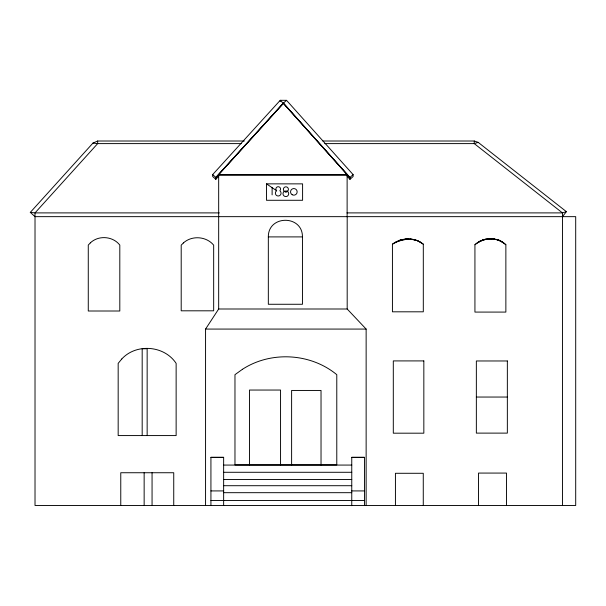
<?xml version="1.0" encoding="UTF-8"?>
<svg xmlns="http://www.w3.org/2000/svg" width="606" height="606" viewBox="0 0 606 606"><rect width="100%" height="100%" fill="white"/><g stroke="black" fill="none" stroke-linecap="round" stroke-linejoin="round"><path stroke-width="0.91" d="M268.329 236.901C268.102 214.759 302.674 214.759 302.447 236.901L302.447 304.273L268.329 304.273L268.329 236.901L302.447 236.901M205.563 505.48L205.563 329.073L218.675 308.999L218.675 174.543L347.124 174.543L347.124 216.653M562.451 216.653L566.383 211.653L478.187 142.365L474.256 141.009L322.862 141.009M97.664 141.009L97.664 143.607L35.019 212.895L35.019 505.48L575.7 505.48L575.7 216.653L35.019 216.653L30.3 212.388L92.945 143.099L97.664 141.009L244.324 141.009M347.124 176.194L349.95 179.346L353.109 176.528L353.109 174.611L286.54 100.331L283.373 103.149L215.827 177.672L283.373 103.406L280.237 100.308L212.683 174.566L212.683 176.482L215.827 179.323L218.675 176.194M215.827 179.323L215.827 177.414L283.373 103.149L349.95 177.437L349.95 179.346M349.95 177.437L353.109 174.611M474.93 244.718C483.232 236.87 497.662 236.567 505.866 244.718L505.866 312.082L474.93 312.082L474.93 244.718C480.338 240.271 487.595 238.06 494.557 239.029L490.398 238.688M276.692 190.761L276.207 191.132A2.848 2.848 0 0 0 276.207 195.155A2.848 2.848 0 0 0 280.237 195.155A2.848 2.848 0 0 0 280.237 191.132L279.851 190.67A2.318 2.318 0 0 0 279.851 187.39A2.318 2.318 0 0 0 276.571 187.39A2.318 2.318 0 0 0 276.571 190.67L266.488 183.86L266.488 200.283L302.591 200.283L302.591 183.86L266.488 183.86M284.585 191.466L284.691 191.382A2.848 2.848 0 0 1 286.85 191.095L287.638 191.458M405.111 239.09C411.535 238.582 418.284 239.976 423.306 244.173L423.306 311.81L392.43 311.81L392.43 244.173C399.778 238.522 410.307 237.31 418.708 241.226M392.43 244.173L398.347 241.12L407.868 238.946M478.187 142.365L474.256 143.607L324.755 143.607M566.383 211.653L562.451 212.895L346.943 212.895M477.49 242.839L480.27 241.294L479.528 241.438L483.209 240.105L482.096 240.249L486.277 239.294L484.792 239.385L491.996 238.787M395.309 242.483L394.718 242.62L401.513 240.09L399.718 240.287L404.77 239.415L402.384 239.544L408.088 239.09M241.491 143.607L97.664 143.607L92.945 143.099M218.675 175.323L347.124 175.323M219.334 212.895L35.019 212.895L30.3 212.388M218.675 308.999L347.185 308.999L366.138 329.073L366.138 505.48M205.563 329.073L366.138 329.073M476.354 397.044L507.351 397.044M210.926 505.48L210.926 457.318L223.644 457.318L223.644 505.48M351.76 505.692L351.76 457.318L364.479 457.318L364.479 505.48M210.926 457.371L223.644 457.371M351.76 457.371L364.479 457.371M223.644 465.067L351.76 465.067M223.644 472.286L351.76 472.286M223.644 479.497L351.76 479.497M223.644 485.709L351.76 485.709M210.926 490.921L223.644 490.921M351.76 490.921L364.479 490.921M223.644 492.686L351.76 492.686M210.926 500.458L364.479 500.458M286.54 100.331L280.237 100.308L280.237 101.581M410.436 239.082L417.292 240.567L423.306 244.173M493.223 238.862L499.488 240.446L496.003 239.385M421.435 242.756L419.42 241.552M503.669 242.93L498.7 240.249L501.783 241.605L501.268 241.438L505.866 244.718M212.683 174.566L215.827 177.414M283.373 103.406L349.95 177.694L283.373 103.149M562.451 505.48L562.451 212.895L474.256 143.607L474.256 141.009M506.487 505.48L506.487 473.074L478.528 473.074L478.528 505.48M423.268 505.48L423.268 473.286L395.43 473.286L395.43 505.48M347.185 216.653L347.185 308.999M321.029 464.9L321.029 390.446L291.615 390.446L291.615 464.9M280.555 464.9L280.555 390.044L249.49 390.044L249.49 464.9M272.117 187.33L272.117 194.882M173.74 505.48L173.74 472.741L120.768 472.741L120.768 505.48M152.061 472.741L152.061 505.48M147.152 435.578L147.152 348.768L142.183 348.768L142.183 435.578M144.145 472.741L144.145 505.48M121.761 358.994L118.17 363.373L118.17 435.578L176.134 435.578L176.134 363.373C164.377 345.412 136.236 343.147 121.761 358.994M90.332 242.892L88.271 245.089L88.271 311.007L119.806 311.007L119.806 245.089C112.913 236.12 98.483 235.037 90.332 242.892M183.36 242.976L181.202 245.157L181.202 310.81L213.668 310.81L213.668 245.157C206.373 236.249 191.86 235.204 183.36 242.976M284.312 191.337L283.828 191.708A2.848 2.848 0 0 0 283.828 195.738A2.848 2.848 0 0 0 287.858 195.738A2.848 2.848 0 0 0 287.858 191.708L287.002 191.617A2.318 2.318 0 0 1 284.676 191.617L284.312 191.337M242.415 369.319L234.969 374.675L234.969 464.9L336.784 464.9L336.784 374.675C310.613 353.048 270.859 350.791 242.415 369.319M287.6 191.193L287.062 191.564A2.515 2.515 0 0 1 283.388 189.436A2.515 2.515 0 0 1 286.873 187.012A2.515 2.515 0 0 1 287.6 191.193M423.836 360.911L393.302 360.911L393.302 433.184L423.836 433.184L423.836 360.911M507.351 360.971L476.354 360.971L476.354 433.116L507.351 433.116L507.351 360.971M292.19 194.731A3.31 3.31 0 0 0 297.16 191.867A3.31 3.31 0 0 0 292.19 188.996A3.31 3.31 0 0 0 292.19 194.731"/></g></svg>
